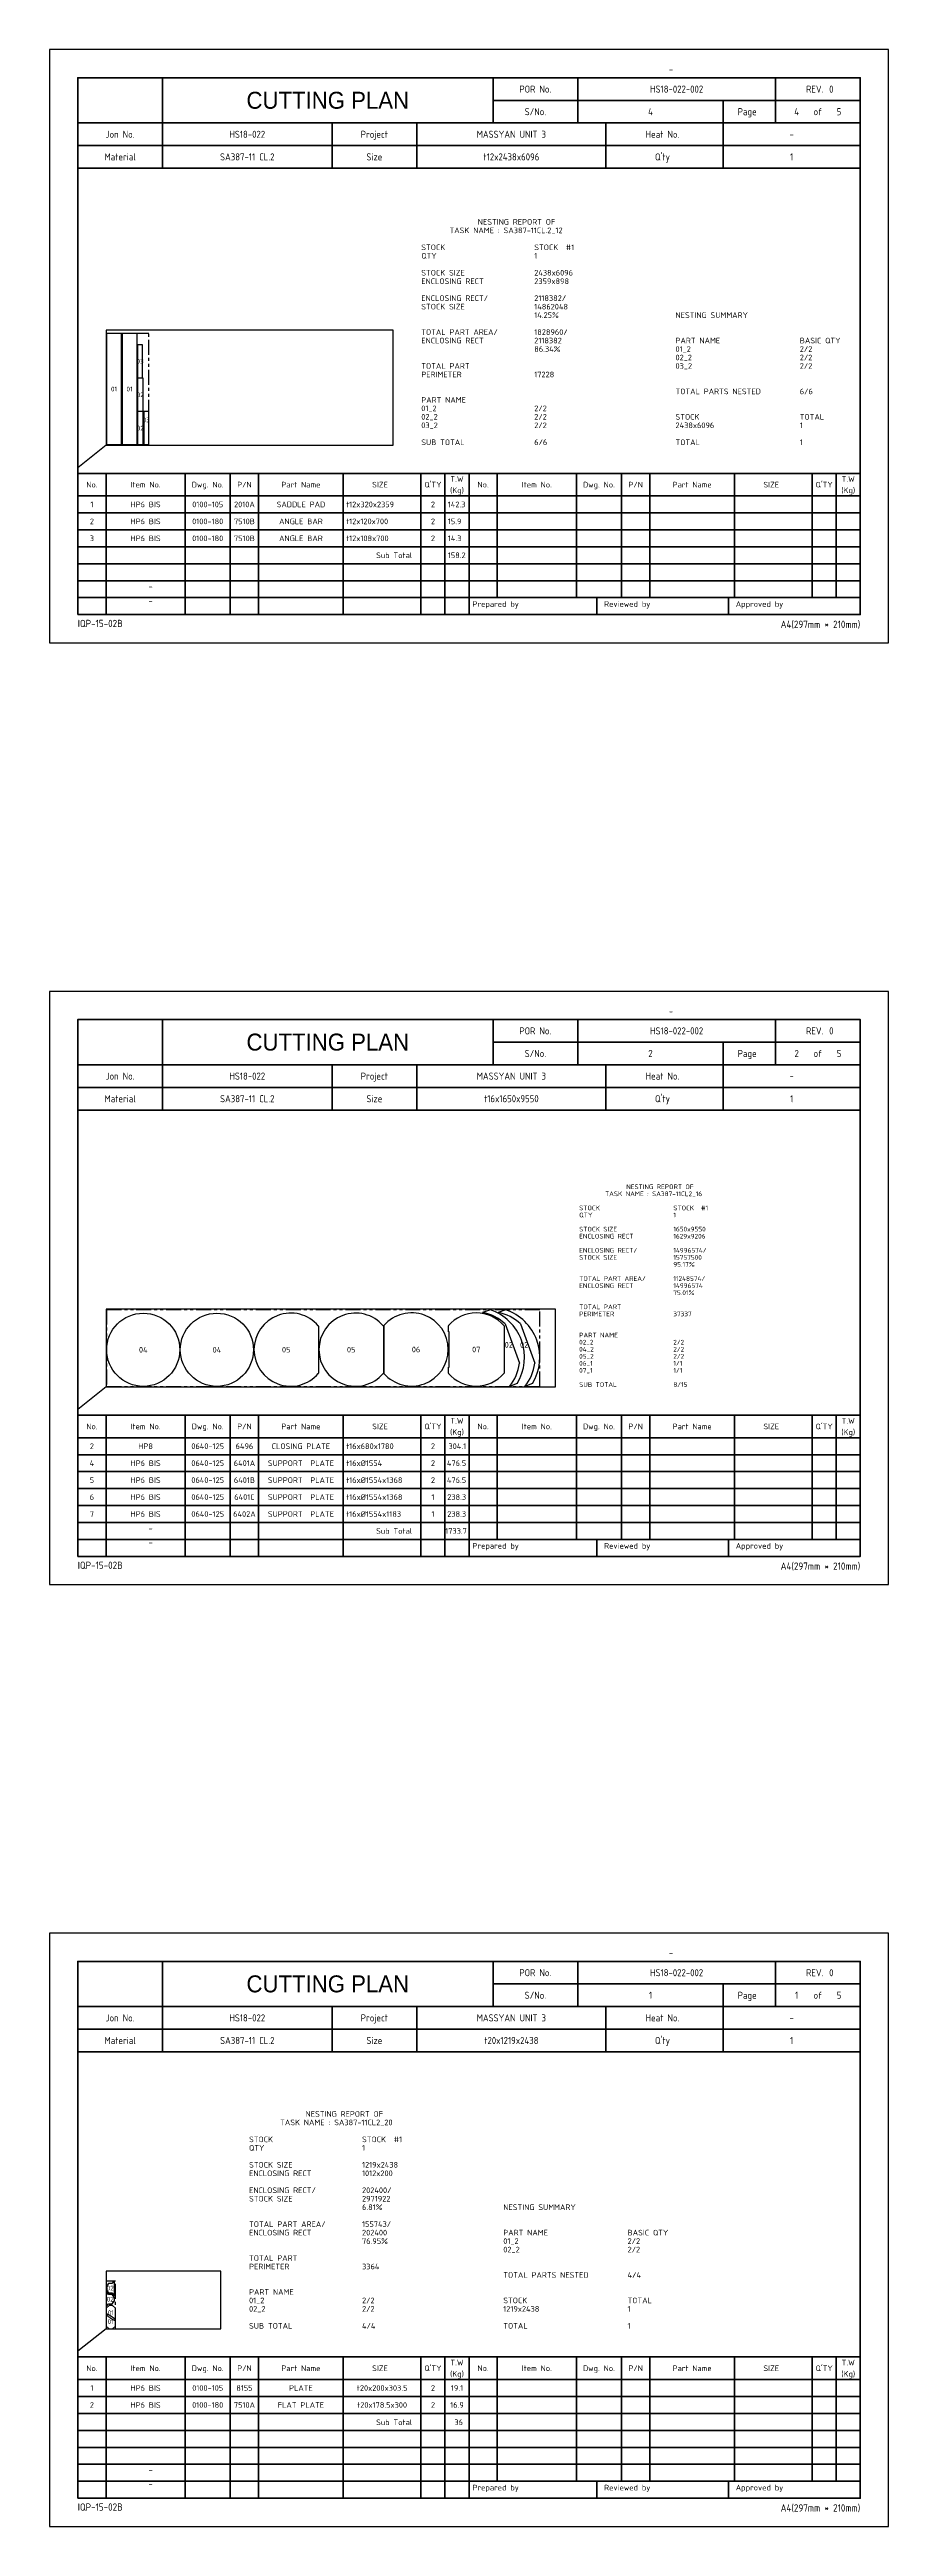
# Model space of a CAD drawing. Header units: millimetres. Extents: x -47360 to 661737, y -45870 to 354580.
# Drawn here: x 150000 to 167820, y 0 to 52600 of the extents above; entities that cross this region are included whole.
import ezdxf
from ezdxf.enums import TextEntityAlignment as Align

# ---------------------------------------------------------------- set-up
doc = ezdxf.new("R2010")
doc.units = ezdxf.units.MM
doc.header["$LTSCALE"] = 10
doc.linetypes.add('PHANTOM', pattern=[63.5, 31.75, -6.35, 6.35, -6.35, 6.35, -6.35])
for name, color, linetype in [('$ENCL_RECT_RESERVED_LAYER$', 4, 'PHANTOM'), ('01_2  012x2359x320', 7, 'Continuous'), ('01_2__020X303_5X200', 7, 'Continuous'), ('02_2  012x700x120', 7, 'Continuous'), ('02_2__016X1780X680', 7, 'Continuous'), ('02_2__020X300X178_5', 7, 'Continuous'), ('03_2  012x700x108', 7, 'Continuous'), ('04_2__016XØ1554', 7, 'Continuous'), ('05_2__016XØ1554', 7, 'Continuous'), ('06_1__016XØ1554', 7, 'Continuous'), ('07_1__016XØ1554', 7, 'Continuous'), ('PART-LABEL', 6, 'Continuous'), ('STOCK', 3, 'Continuous'), ('SUMMARY', 4, 'Continuous'), ('T', 2, 'Continuous')]:
    doc.layers.add(name, color=color, linetype=linetype)
doc.layers.add('PAGE', color=9, linetype='Continuous', plot=False)
doc.layers.add('TITLE', color=15, linetype='Continuous', lineweight=40)
doc.styles.get("Standard").update_dxf_attribs({"font": 'isocp2.shx', "bigfont": 'whgtxt.shx'})

# ---------------------------------------------------------------- blocks, each defined once
blk = doc.blocks.new('CP00')
at = {"layer": 'PAGE'}
blk.add_line((20, 70), (10, 62), dxfattribs=at)
blk.add_lwpolyline([(0, 0), (297, 0), (297, 210), (0, 210)], close=True, dxfattribs=at)
at = {"layer": 'TITLE'}
for p, q in [((40, 184), (40, 200)), ((157, 184), (157, 200)), ((10, 184), (287, 184)), ((10, 168), (287, 168)), ((10, 60), (287, 60)), ((148.5, 16), (287, 16))]:
    blk.add_line(p, q, dxfattribs=at)
at = {"layer": 'TITLE', "color": 8}
for p, q in [((187, 184), (187, 200)), ((257, 184), (257, 192)), ((10, 176), (287, 176)), ((40, 168), (40, 184)), ((130, 168), (130, 184)), ((238.5, 168), (238.5, 184)), ((20, 10), (20, 60)), ((48, 10), (48, 60)), ((64, 10), (64, 60)), ((74, 10), (74, 60)), ((104, 10), (104, 60)), ((131.5, 10), (131.5, 60)), ((140, 10), (140, 60)), ((158.5, 16), (158.5, 60)), ((186.5, 16), (186.5, 60)), ((202.5, 16), (202.5, 60)), ((212.5, 16), (212.5, 60)), ((242.5, 16), (242.5, 60)), ((270, 16), (270, 60)), ((278.5, 16), (278.5, 60)), ((10, 52), (287, 52)), ((10, 46), (287, 46)), ((10, 40), (287, 40)), ((10, 34), (287, 34)), ((10, 28), (287, 28)), ((10, 22), (287, 22)), ((10, 16), (148.5, 16)), ((193.8, 16), (193.8, 10)), ((240.4, 16), (240.4, 10))]:
    blk.add_line(p, q, dxfattribs=at)
at = {"layer": 'TITLE', "color": 9}
for p, q in [((257, 192), (257, 200)), ((157, 192), (287, 192)), ((238.5, 184), (238.5, 192)), ((100, 168), (100, 184)), ((197, 168), (197, 184)), ((148.5, 10), (148.5, 60))]:
    blk.add_line(p, q, dxfattribs=at)
at = {"layer": 'TITLE', "color": 15}
blk.add_lwpolyline([(10, 10), (287, 10), (287, 200), (10, 200)], close=True, dxfattribs=at)
at = {"layer": 'PAGE', "color": 2}
blk.add_attdef('ATT_NESTINGPLANNO', text='', height=2.5, dxfattribs=at).set_placement((220, 203), align=Align.MIDDLE_CENTER)
for tag, p in [('ATT_OWNERITEMNO', (35, 7.09)), ('ATT_PARTNAME', (35, 2.09))]:
    blk.add_attdef(tag, text='', height=2.5, dxfattribs=at).set_placement(p, align=Align.MIDDLE_LEFT)
at = {"layer": 'TITLE', "color": 2}
for s, height, p in [('POR No.', 2.5, (172, 196)), ('S/No.', 2.5, (172, 188)), ('Page', 2.5, (247, 188)), ('of', 2.5, (272, 188)), ('Jon No.', 2.5, (25, 180)), ('Project', 2.5, (115, 180)), ('Heat No.', 2.5, (217, 180)), ('-', 2.5, (262.75, 180)), ('Material', 2.5, (25, 172)), ('Size', 2.5, (115, 172)), ("Q'ty", 2.5, (217, 172)), ('No.', 2, (15, 56)), ('Item No.', 2, (34, 56)), ('Dwg. No.', 2, (56, 56)), ('P/N', 2, (69, 56)), ('Part Name', 2, (89, 56)), ('SIZE', 2, (117, 56)), ("Q'TY", 2, (135.75, 56)), ('(Kg)', 2, (144.25, 54)), ('T.W', 2, (144.25, 58)), ('No.', 2, (153.5, 56)), ('Item No.', 2, (172.5, 56)), ('Dwg. No.', 2, (194.5, 56)), ('P/N', 2, (207.5, 56)), ('Part Name', 2, (227.5, 56)), ('SIZE', 2, (255.5, 56)), ("Q'TY", 2, (274.25, 56)), ('(Kg)', 2, (282.75, 54)), ('T.W', 2, (282.75, 58))]:
    blk.add_text(s, height=height, dxfattribs=at).set_placement(p, align=Align.MIDDLE_CENTER)
blk.add_text('REV.', height=2.5, dxfattribs=at).set_placement((274, 196), align=Align.MIDDLE_RIGHT)
blk.add_text('0', height=2.5, dxfattribs=at).set_placement((276, 196), align=Align.MIDDLE_LEFT)
for s, height, p in [('Prepared by', 2, (149.73, 12.75)), ('Reviewed by', 2, (196.33, 12.75)), ('Approved by', 2, (242.93, 12.75)), ('IQP-15-02B', 2.594, (10, 5.57))]:
    blk.add_text(s, height=height, dxfattribs=at).set_placement(p)
blk.add_text('A4(297mm * 210mm)', height=2.5936, dxfattribs=at).set_placement((287, 5.26), align=Align.RIGHT)
at = {"layer": 'TITLE', "color": 3, "insert": (98.5, 192), "char_height": 6, "width": 59.896, "attachment_point": 5}
blk.add_mtext('{\\fHYHeadLine-Medium|b0|i0|c129|p18;CUTTING PLAN}', dxfattribs=at)
at = {"layer": 'TITLE', "color": 2}
for tag, height, p in [('ATT_PORNO', 2.5, (222, 196)), ('ATT_CUTTINGPLANNO', 2.5, (212.75, 188)), ('ATT_PAGENO', 2.5, (264.5, 188)), ('ATT_PAGESUBTOTAL', 2.5, (279.5, 188)), ('ATT_WONO', 2.5, (70, 180)), ('ATT_PROJECT', 2.5, (163.5, 180)), ('ATT_PORWEIGHT', 2, (278.5, 89)), ('ATT_NETWEIGHT', 2, (278.5, 83)), ('ATT_SCRAPWEIGHT', 2, (278.5, 71)), ('ATT_SAVEWEIGHT', 2, (278.5, 77)), ('ATT_CUTTING', 2, (278.5, 65))]:
    blk.add_attdef(tag, text='', height=height, dxfattribs=at).set_placement(p, align=Align.MIDDLE_CENTER)
at = {"layer": 'TITLE', "color": 3}
for tag, p in [('ATT_MATERIAL', (70, 172)), ('ATT_SIZE', (163.5, 172)), ('ATT_QTY', (262.75, 172))]:
    blk.add_attdef(tag, text='', height=2.5, dxfattribs=at).set_placement(p, align=Align.MIDDLE_CENTER)

msp = doc.modelspace()

# ---------------------------------------------------------------- linework, layer by layer
at = {"layer": '$ENCL_RECT_RESERVED_LAYER$'}
for points in [[(151210, 44210), (152108, 44210), (152108, 46569), (151210, 46569)], [(151210, 24210), (160416.17, 24210), (160416.17, 25839.33), (151210, 25839.33)], [(151200, 4200), (151400, 4200), (151400, 5212.11), (151200, 5212.11)]]:
    msp.add_lwpolyline(points, close=True, dxfattribs=at)
at = {"layer": '01_2  012x2359x320'}
for p, q in [((151530, 46569), (151210, 46569)), ((151210, 46569), (151210, 44210)), ((151530, 44210), (151530, 46569)), ((151860, 46569), (151540, 46569)), ((151540, 46569), (151540, 44210)), ((151860, 44210), (151860, 46569)), ((151210, 44210), (151530, 44210)), ((151540, 44210), (151860, 44210))]:
    msp.add_line(p, q, dxfattribs=at)
at = {"layer": '01_2__020X303_5X200'}
for p, q in [((151263.5, 4689.19), (151200, 4639.19)), ((151200, 4639.19), (151200, 4524.83)), ((151200, 4500.9), (151200, 4250)), ((151200, 4250), (151263.5, 4200)), ((151336.5, 4689.19), (151263.5, 4689.19)), ((151400, 4639.19), (151336.5, 4689.19)), ((151336.5, 4200), (151400, 4250)), ((151400, 4388.29), (151400, 4639.19)), ((151400, 4250), (151400, 4364.36)), ((151263.5, 4200), (151336.5, 4200))]:
    msp.add_line(p, q, dxfattribs=at)
for centre, start, end in [((150800, 3724.19), 47.902746, 63.453282), ((151800, 5165), 227.902746, 243.453282)]:
    msp.add_arc(centre, 895, start, end, dxfattribs=at)
at = {"layer": '02_2  012x700x120'}
for p, q in [((151990, 45620), (151870, 45620)), ((151870, 45620), (151870, 44920)), ((151990, 44920), (151990, 45620)), ((151870, 44920), (151990, 44920)), ((151990, 44910), (151870, 44910)), ((151870, 44910), (151870, 44210)), ((151990, 44210), (151990, 44910)), ((151870, 44210), (151990, 44210))]:
    msp.add_line(p, q, dxfattribs=at)
at = {"layer": '02_2__016X1780X680'}
for p, q in [((159363.33, 25838.82, 0), (159199.69, 25779.26, 0)), ((159690.3, 25838.82, 0), (159526.66, 25779.26, 0)), ((159676.05, 25537.84, 0), (159980.23, 24702.11, 0)), ((160003.02, 25537.84, 0), (160307.2, 24702.11, 0)), ((159934.14, 24270.52, 0), (159770.5, 24210.96, 0)), ((160261.12, 24270.52, 0), (160097.48, 24210.96, 0))]:
    msp.add_line(p, q, dxfattribs=at)
for centre, radius, start, end in [((159014.89, 24823.97, 0), 973, 47.195156, 79.051601), ((159014.89, 24823.97, 0), 1073, 328.949304, 71.050696), ((159341.87, 24823.97, 0), 973, 47.195156, 79.051601), ((159341.87, 24823.97, 0), 1073, 328.949304, 71.050696), ((159014.89, 24823.97, 0), 973, 320.948399, 352.804844), ((159341.87, 24823.97, 0), 973, 320.948399, 352.804844)]:
    msp.add_arc(centre, radius, start, end, dxfattribs=at)
at = {"layer": '02_2__020X300X178_5'}
for p, q in [((151250, 5162.11), (151200, 5098.61)), ((151200, 5098.61), (151200, 5025.61)), ((151200, 5025.61), (151250, 4962.11)), ((151213, 4975.91), (151200, 4975.91)), ((151200, 4975.91), (151200, 4675.91)), ((151253.5, 4925.91), (151213, 4975.91)), ((151325, 5162.11), (151250, 5162.11)), ((151250, 4962.11), (151325, 4962.11)), ((151328.5, 4925.91), (151253.5, 4925.91)), ((151365.5, 5212.11), (151325, 5162.11)), ((151325, 4962.11), (151365.5, 4912.11)), ((151378.5, 4862.41), (151328.5, 4925.91)), ((151328.5, 4725.91), (151378.5, 4789.41)), ((151365.5, 5212.11), (151378.5, 5212.11)), ((151365.5, 4912.11), (151378.5, 4912.11)), ((151378.5, 4912.11), (151378.5, 5212.11)), ((151378.5, 4789.41), (151378.5, 4862.41)), ((151213, 4675.91), (151200, 4675.91)), ((151213, 4675.91), (151253.5, 4725.91)), ((151253.5, 4725.91), (151328.5, 4725.91))]:
    msp.add_line(p, q, dxfattribs=at)
at = {"layer": '03_2  012x700x108'}
for p, q in [((151978, 46330), (151870, 46330)), ((151870, 46330), (151870, 45630)), ((151978, 45630), (151978, 46330)), ((151870, 45630), (151978, 45630)), ((152108, 44910), (152000, 44910)), ((152000, 44910), (152000, 44210)), ((152108, 44210), (152108, 44910)), ((152000, 44210), (152108, 44210))]:
    msp.add_line(p, q, dxfattribs=at)
at = {"layer": '04_2__016XØ1554'}
for centre in [(151991.13, 24988.61), (153555.13, 24988.61)]:
    msp.add_circle(centre, 777, dxfattribs=at)
at = {"layer": '05_2__016XØ1554'}
for p, q in [((155711.44, 25490.91), (155711.44, 24490.22)), ((157091.15, 25490.91), (157091.15, 24490.22))]:
    msp.add_line(p, q, dxfattribs=at)
for centre, radius, start, end in [((155120.12, 24990.56), 777, 40.718317, 319.281683), ((155701.44, 25490.91), 10, 0, 40.718317), ((156499.82, 24990.56), 777, 40.718317, 319.281683), ((157081.15, 25490.91), 10, 0, 40.718317), ((155701.44, 24490.22), 10, 319.281683, 0), ((157081.15, 24490.22), 10, 319.281683, 0)]:
    msp.add_arc(centre, radius, start, end, dxfattribs=at)
at = {"layer": '06_1__016XØ1554'}
msp.add_line((157101.15, 25493.98), (157101.15, 24494.78), dxfattribs=at)
for centre, radius, start, end in [((157113.15, 25493.98), 12, 139.226128, 180), ((157692.48, 24994.38), 777, 220.773872, 139.226128), ((157113.15, 24494.78), 12, 180, 220.773872)]:
    msp.add_arc(centre, radius, start, end, dxfattribs=at)
at = {"layer": '07_1__016XØ1554'}
for p, q in [((158472.53, 25367.45), (158472.53, 25494.05)), ((158486.95, 25367.45), (158472.53, 25367.45)), ((158486.95, 24621.45), (158486.95, 25367.45)), ((159655.19, 25494.05), (159655.19, 24494.85)), ((158472.53, 24494.85), (158472.53, 24621.45)), ((158472.53, 24621.45), (158486.95, 24621.45))]:
    msp.add_line(p, q, dxfattribs=at)
for centre, radius, start, end in [((158484.53, 25494.05), 12, 139.226128, 180), ((159063.86, 24994.45), 777, 40.773872, 139.226128), ((159643.19, 25494.05), 12, 0, 40.773872), ((158484.53, 24494.85), 12, 180, 220.773872), ((159063.86, 24994.45), 777, 220.773872, 319.226128), ((159643.19, 24494.85), 12, 319.226128, 0)]:
    msp.add_arc(centre, radius, start, end, dxfattribs=at)
at = {"layer": 'STOCK'}
for points in [[(151200, 44200), (157296, 44200), (157296, 46638), (151200, 46638)], [(151200, 24200), (160750, 24200), (160750, 25850), (151200, 25850)], [(151200, 4200), (153638, 4200), (153638, 5419), (151200, 5419)]]:
    msp.add_lwpolyline(points, close=True, dxfattribs=at)

# ---------------------------------------------------------------- block references
ref = msp.add_blockref('CP00', (150000, 40000), dxfattribs=dict(xscale=60, yscale=60, zscale=60))
ref.add_attrib('ATT_WONO', 'HS18-022', dxfattribs={"layer": 'TITLE', "color": 2, "height": 150}).set_placement((154200, 50800), align=Align.MIDDLE_CENTER)
ref.add_attrib('ATT_PROJECT', 'MASSYAN UNIT 3', dxfattribs={"layer": 'TITLE', "color": 2, "height": 150}).set_placement((159810, 50800), align=Align.MIDDLE_CENTER)
ref.add_attrib('ATT_PORNO', 'HS18-022-002', dxfattribs={"layer": 'TITLE', "color": 2, "height": 150}).set_placement((163320, 51760), align=Align.MIDDLE_CENTER)
ref.add_attrib('ATT_OWNERITEMNO', '-', dxfattribs={"layer": 'PAGE', "color": 2, "height": 150}).set_placement((152100, 41200), align=Align.MIDDLE_LEFT)
ref.add_attrib('ATT_PARTNAME', '-', dxfattribs={"layer": 'PAGE', "color": 2, "height": 150}).set_placement((152100, 40900), align=Align.MIDDLE_LEFT)
ref.add_attrib('ATT_MATERIAL', 'SA387-11 CL.2', dxfattribs={"layer": 'TITLE', "color": 3, "height": 150}).set_placement((154200, 50320), align=Align.MIDDLE_CENTER)
ref.add_attrib('ATT_SIZE', 't12x2438x6096', dxfattribs={"layer": 'TITLE', "color": 3, "height": 150}).set_placement((159810, 50320), align=Align.MIDDLE_CENTER)
ref.add_attrib('ATT_QTY', '1', dxfattribs={"layer": 'TITLE', "color": 3, "height": 150}).set_placement((165765, 50320), align=Align.MIDDLE_CENTER)
ref.add_attrib('ATT_NESTINGPLANNO', '-', dxfattribs={"layer": 'PAGE', "color": 2, "height": 150}).set_placement((163200, 52180), align=Align.MIDDLE_CENTER)
ref.add_attrib('ATT_CUTTINGPLANNO', '4', dxfattribs={"layer": 'TITLE', "color": 2, "height": 150}).set_placement((162765, 51280), align=Align.MIDDLE_CENTER)
ref.add_attrib('ATT_PAGENO', '4', dxfattribs={"layer": 'TITLE', "color": 2, "height": 150}).set_placement((165870, 51280), align=Align.MIDDLE_CENTER)
ref.add_attrib('ATT_PAGESUBTOTAL', '5', dxfattribs={"layer": 'TITLE', "color": 2, "height": 150}).set_placement((166770, 51280), align=Align.MIDDLE_CENTER)
ref = msp.add_blockref('CP00', (150000, 20000), dxfattribs=dict(xscale=60, yscale=60, zscale=60))
ref.add_attrib('ATT_WONO', 'HS18-022', dxfattribs={"layer": 'TITLE', "color": 2, "height": 150}).set_placement((154200, 30800), align=Align.MIDDLE_CENTER)
ref.add_attrib('ATT_PROJECT', 'MASSYAN UNIT 3', dxfattribs={"layer": 'TITLE', "color": 2, "height": 150}).set_placement((159810, 30800), align=Align.MIDDLE_CENTER)
ref.add_attrib('ATT_PORNO', 'HS18-022-002', dxfattribs={"layer": 'TITLE', "color": 2, "height": 150}).set_placement((163320, 31760), align=Align.MIDDLE_CENTER)
ref.add_attrib('ATT_OWNERITEMNO', '-', dxfattribs={"layer": 'PAGE', "color": 2, "height": 150}).set_placement((152100, 21200), align=Align.MIDDLE_LEFT)
ref.add_attrib('ATT_PARTNAME', '-', dxfattribs={"layer": 'PAGE', "color": 2, "height": 150}).set_placement((152100, 20900), align=Align.MIDDLE_LEFT)
ref.add_attrib('ATT_MATERIAL', 'SA387-11 CL.2', dxfattribs={"layer": 'TITLE', "color": 3, "height": 150}).set_placement((154200, 30320), align=Align.MIDDLE_CENTER)
ref.add_attrib('ATT_SIZE', 't16x1650x9550', dxfattribs={"layer": 'TITLE', "color": 3, "height": 150}).set_placement((159810, 30320), align=Align.MIDDLE_CENTER)
ref.add_attrib('ATT_QTY', '1', dxfattribs={"layer": 'TITLE', "color": 3, "height": 150}).set_placement((165765, 30320), align=Align.MIDDLE_CENTER)
ref.add_attrib('ATT_NESTINGPLANNO', '-', dxfattribs={"layer": 'PAGE', "color": 2, "height": 150}).set_placement((163200, 32180), align=Align.MIDDLE_CENTER)
ref.add_attrib('ATT_CUTTINGPLANNO', '2', dxfattribs={"layer": 'TITLE', "color": 2, "height": 150}).set_placement((162765, 31280), align=Align.MIDDLE_CENTER)
ref.add_attrib('ATT_PAGENO', '2', dxfattribs={"layer": 'TITLE', "color": 2, "height": 150}).set_placement((165870, 31280), align=Align.MIDDLE_CENTER)
ref.add_attrib('ATT_PAGESUBTOTAL', '5', dxfattribs={"layer": 'TITLE', "color": 2, "height": 150}).set_placement((166770, 31280), align=Align.MIDDLE_CENTER)
ref = msp.add_blockref('CP00', (150000, 0), dxfattribs=dict(xscale=60, yscale=60, zscale=60))
ref.add_attrib('ATT_WONO', 'HS18-022', dxfattribs={"layer": 'TITLE', "color": 2, "height": 150}).set_placement((154200, 10800), align=Align.MIDDLE_CENTER)
ref.add_attrib('ATT_PROJECT', 'MASSYAN UNIT 3', dxfattribs={"layer": 'TITLE', "color": 2, "height": 150}).set_placement((159810, 10800), align=Align.MIDDLE_CENTER)
ref.add_attrib('ATT_PORNO', 'HS18-022-002', dxfattribs={"layer": 'TITLE', "color": 2, "height": 150}).set_placement((163320, 11760), align=Align.MIDDLE_CENTER)
ref.add_attrib('ATT_OWNERITEMNO', '-', dxfattribs={"layer": 'PAGE', "color": 2, "height": 150}).set_placement((152100, 1200), align=Align.MIDDLE_LEFT)
ref.add_attrib('ATT_PARTNAME', '-', dxfattribs={"layer": 'PAGE', "color": 2, "height": 150}).set_placement((152100, 900), align=Align.MIDDLE_LEFT)
ref.add_attrib('ATT_MATERIAL', 'SA387-11 CL.2', dxfattribs={"layer": 'TITLE', "color": 3, "height": 150}).set_placement((154200, 10320), align=Align.MIDDLE_CENTER)
ref.add_attrib('ATT_SIZE', 't20x1219x2438', dxfattribs={"layer": 'TITLE', "color": 3, "height": 150}).set_placement((159810, 10320), align=Align.MIDDLE_CENTER)
ref.add_attrib('ATT_QTY', '1', dxfattribs={"layer": 'TITLE', "color": 3, "height": 150}).set_placement((165765, 10320), align=Align.MIDDLE_CENTER)
ref.add_attrib('ATT_NESTINGPLANNO', '-', dxfattribs={"layer": 'PAGE', "color": 2, "height": 150}).set_placement((163200, 12180), align=Align.MIDDLE_CENTER)
ref.add_attrib('ATT_CUTTINGPLANNO', '1', dxfattribs={"layer": 'TITLE', "color": 2, "height": 150}).set_placement((162765, 11280), align=Align.MIDDLE_CENTER)
ref.add_attrib('ATT_PAGENO', '1', dxfattribs={"layer": 'TITLE', "color": 2, "height": 150}).set_placement((165870, 11280), align=Align.MIDDLE_CENTER)
ref.add_attrib('ATT_PAGESUBTOTAL', '5', dxfattribs={"layer": 'TITLE', "color": 2, "height": 150}).set_placement((166770, 11280), align=Align.MIDDLE_CENTER)

# ---------------------------------------------------------------- texts
at = {"layer": 'PART-LABEL'}
for s, height, p in [('03', 100, (151924, 45980)), ('01', 100, (151370, 45389.5)), ('01', 100, (151700, 45389.5)), ('02', 100, (151930, 45270)), ('03', 100, (152054, 44734.68)), ('02', 100, (151930, 44560)), ('04', 120, (151991.13, 24988.61)), ('04', 120, (153555.13, 24988.61)), ('05', 120, (155027.28, 24990.56)), ('05', 120, (156406.99, 24990.56)), ('06', 120, (157785.32, 24994.38)), ('07', 120, (159063.86, 24994.45)), ('02', 120, (159754.14, 25093.04)), ('02', 120, (160081.11, 25093.04)), ('02', 100, (151289.25, 5062.11)), ('02', 100, (151289.25, 4825.91)), ('01', 100, (151300, 4538.74)), ('01', 100, (151300, 4350.45))]:
    msp.add_text(s, height=height, dxfattribs=at).set_placement(p, align=Align.MIDDLE_CENTER)
at = {"layer": 'SUMMARY'}
for s, height, p in [('NESTING REPORT OF', 120, (159096, 48880)), ('STOCK ', 120, (157896, 48340)), ('TASK NAME : SA387-11CL.2_12', 120, (158496, 48700)), ('STOCK  #1', 120, (160296, 48340)), ('STOCK SIZE', 120, (157896, 47800)), ('QTY', 120, (157896, 48160)), ('1', 120, (160296, 48160)), ('2438x6096', 120, (160296, 47800)), ('ENCLOSING RECT', 120, (157896, 47620)), ('ENCLOSING RECT/', 120, (157896, 47260)), ('2359x898', 120, (160296, 47620)), ('2118382/', 120, (160296, 47260)), ('STOCK SIZE', 120, (157896, 47080)), ('14862048', 120, (160296, 47080)), ('14.25%', 120, (160296, 46900)), ('NESTING SUMMARY', 120, (163296, 46900)), ('TOTAL PART AREA/', 120, (157896, 46540)), ('ENCLOSING RECT', 120, (157896, 46360)), ('1828960/', 120, (160296, 46540)), ('2118382', 120, (160296, 46360)), ('86.34%', 120, (160296, 46180)), ('01_2', 120, (163296, 46180)), ('PART NAME', 120, (163296, 46360)), ('2/2', 120, (165936, 46180)), ('BASIC QTY', 120, (165936, 46360)), ('TOTAL PART', 120, (157896, 45820)), ('02_2', 120, (163296, 46000)), ('03_2', 120, (163296, 45820)), ('2/2', 120, (165936, 46000)), ('2/2', 120, (165936, 45820)), ('PERIMETER', 120, (157896, 45640)), ('17228', 120, (160296, 45640)), ('TOTAL PARTS NESTED', 120, (163296, 45280)), ('6/6', 120, (165936, 45280)), ('01_2', 120, (157896, 44920)), ('02_2', 120, (157896, 44740)), ('PART NAME', 120, (157896, 45100)), ('2/2', 120, (160296, 44920)), ('2/2', 120, (160296, 44740)), ('STOCK', 120, (163296, 44740)), ('TOTAL', 120, (165936, 44740)), ('03_2', 120, (157896, 44560)), ('SUB TOTAL', 120, (157896, 44200)), ('2/2', 120, (160296, 44560)), ('6/6', 120, (160296, 44200)), ('2438x6096', 120, (163296, 44560)), ('TOTAL', 120, (163296, 44200)), ('1', 120, (165936, 44560)), ('1', 120, (165936, 44200)), ('NESTING REPORT OF', 100, (162250, 28400)), ('STOCK ', 100, (161250, 27950)), ('QTY', 100, (161250, 27800)), ('TASK NAME : SA387-11CL2_16', 100, (161800, 28250)), ('1', 100, (163250, 27800)), ('STOCK  #1', 100, (163250, 27950)), ('STOCK SIZE', 100, (161250, 27500)), ('ENCLOSING RECT', 100, (161250, 27350)), ('1650x9550', 100, (163250, 27500)), ('1629x9206', 100, (163250, 27350)), ('STOCK SIZE', 100, (161250, 26900)), ('ENCLOSING RECT/', 100, (161250, 27050)), ('14996574/', 100, (163250, 27050)), ('15757500', 100, (163250, 26900)), ('95.17%', 100, (163250, 26750)), ('TOTAL PART AREA/', 100, (161250, 26450)), ('ENCLOSING RECT', 100, (161250, 26300)), ('11248574/', 100, (163250, 26450)), ('14996574', 100, (163250, 26300)), ('TOTAL PART', 100, (161250, 25850)), ('PERIMETER', 100, (161250, 25700)), ('75.01%', 100, (163250, 26150)), ('37337', 100, (163250, 25700)), ('PART NAME', 100, (161250, 25250)), ('02_2', 100, (161250, 25100)), ('04_2', 100, (161250, 24950)), ('05_2', 100, (161250, 24800)), ('06_1', 100, (161250, 24650)), ('1/1', 100, (163250, 24650)), ('2/2', 100, (163250, 25100)), ('2/2', 100, (163250, 24950)), ('2/2', 100, (163250, 24800)), ('07_1', 100, (161250, 24500)), ('SUB TOTAL', 100, (161250, 24200)), ('1/1', 100, (163250, 24500)), ('8/15', 100, (163250, 24200)), ('TASK NAME : SA387-11CL2_20', 120, (154898, 8520)), ('NESTING REPORT OF', 120, (155438, 8700)), ('STOCK ', 120, (154238, 8160)), ('QTY', 120, (154238, 7980)), ('1', 120, (156638, 7980)), ('STOCK  #1', 120, (156638, 8160)), ('STOCK SIZE', 120, (154238, 7620)), ('ENCLOSING RECT', 120, (154238, 7440)), ('1219x2438', 120, (156638, 7620)), ('1012x200', 120, (156638, 7440)), ('STOCK SIZE', 120, (154238, 6900)), ('ENCLOSING RECT/', 120, (154238, 7080)), ('202400/', 120, (156638, 7080)), ('2971922', 120, (156638, 6900)), ('6.81%', 120, (156638, 6720)), ('NESTING SUMMARY', 120, (159638, 6720)), ('TOTAL PART AREA/', 120, (154238, 6360)), ('155743/', 120, (156638, 6360)), ('ENCLOSING RECT', 120, (154238, 6180)), ('202400', 120, (156638, 6180)), ('76.95%', 120, (156638, 6000)), ('01_2', 120, (159638, 6000)), ('02_2', 120, (159638, 5820)), ('PART NAME', 120, (159638, 6180)), ('2/2', 120, (162278, 6000)), ('2/2', 120, (162278, 5820)), ('BASIC QTY', 120, (162278, 6180)), ('TOTAL PART', 120, (154238, 5640)), ('PERIMETER', 120, (154238, 5460)), ('3364', 120, (156638, 5460)), ('TOTAL PARTS NESTED', 120, (159638, 5280)), ('4/4', 120, (162278, 5280)), ('01_2', 120, (154238, 4740)), ('PART NAME', 120, (154238, 4920)), ('2/2', 120, (156638, 4740)), ('STOCK', 120, (159638, 4740)), ('TOTAL', 120, (162278, 4740)), ('02_2', 120, (154238, 4560)), ('SUB TOTAL', 120, (154238, 4200)), ('2/2', 120, (156638, 4560)), ('4/4', 120, (156638, 4200)), ('1219x2438', 120, (159638, 4560)), ('TOTAL', 120, (159638, 4200)), ('1', 120, (162278, 4560)), ('1', 120, (162278, 4200))]:
    msp.add_text(s, height=height, dxfattribs=at).set_placement(p)
at = {"layer": 'T'}
for s, p in [('2', (150900, 42520)), ('1', (150900, 42880)), ('HP6 BIS', (152040, 42880)), ('HP6 BIS', (152040, 42520)), ('0100-180', (153360, 42520)), ('0100-105', (153360, 42880)), ('7510B', (154140, 42520)), ('2010A', (154140, 42880)), ('SADDLE PAD', (155340, 42880)), ('ANGLE BAR', (155340, 42520)), ('2', (158145, 42880)), ('2', (158145, 42520)), ('3', (150900, 42160)), ('HP6 BIS', (152040, 42160)), ('0100-180', (153360, 42160)), ('7510B', (154140, 42160)), ('ANGLE BAR', (155340, 42160)), ('2', (158145, 42160)), ('Sub Total', (157320, 41800)), ('4', (150900, 22520)), ('2', (150900, 22880)), ('HP6 BIS', (152040, 22520)), ('HP8', (152040, 22880)), ('0640-125', (153360, 22880)), ('0640-125', (153360, 22520)), ('6401A', (154140, 22520)), ('6496', (154140, 22880)), ('SUPPORT  PLATE', (155340, 22520)), ('CLOSING PLATE', (155340, 22880)), ('2', (158145, 22880)), ('2', (158145, 22520)), ('5', (150900, 22160)), ('HP6 BIS', (152040, 22160)), ('0640-125', (153360, 22160)), ('6401B', (154140, 22160)), ('SUPPORT  PLATE', (155340, 22160)), ('2', (158145, 22160)), ('6', (150900, 21800)), ('HP6 BIS', (152040, 21800)), ('0640-125', (153360, 21800)), ('6401C', (154140, 21800)), ('SUPPORT  PLATE', (155340, 21800)), ('1', (158145, 21800)), ('7', (150900, 21440)), ('HP6 BIS', (152040, 21440)), ('0640-125', (153360, 21440)), ('6402A', (154140, 21440)), ('SUPPORT  PLATE', (155340, 21440)), ('Sub Total', (157320, 21080)), ('1', (158145, 21440)), ('2', (150900, 2520)), ('1', (150900, 2880)), ('HP6 BIS', (152040, 2880)), ('HP6 BIS', (152040, 2520)), ('0100-180', (153360, 2520)), ('0100-105', (153360, 2880)), ('7510A', (154140, 2520)), ('8155', (154140, 2880)), ('FLAT PLATE', (155340, 2520)), ('PLATE', (155340, 2880)), ('t20x200x303.5', (157065, 2880)), ('t20x178.5x300', (157065, 2520)), ('2', (158145, 2880)), ('2', (158145, 2520)), ('16.9', (158655, 2520)), ('19.1', (158655, 2880)), ('Sub Total', (157320, 2152.43))]:
    msp.add_text(s, height=120, dxfattribs=at).set_placement(p, align=Align.CENTER)
for s, p in [('t12x320x2359', (156300, 42880)), ('t12x120x700', (156300, 42520)), ('142.3', (158460, 42880)), ('15.9', (158460, 42520)), ('t12x108x700', (156300, 42160)), ('14.3', (158460, 42160)), ('158.2', (158460, 41800)), ('t16x680x1780', (156301, 22880)), ('t16x%%C1554', (156301, 22520)), ('t16x%%C1554x1368', (156301, 22160)), ('t16x%%C1554x1368', (156301, 21800)), ('t16x%%C1554x1183', (156301, 21440))]:
    msp.add_text(s, height=120, dxfattribs=at).set_placement(p)
for s, p in [('476.5', (158849, 22520)), ('304.1', (158849, 22880)), ('476.5', (158849, 22160)), ('238.3', (158849, 21800)), ('1733.7 ', (158946.56, 21080)), ('238.3', (158849, 21440)), ('36', (158782.38, 2152.43))]:
    msp.add_text(s, height=120, dxfattribs=at).set_placement(p, align=Align.RIGHT)

doc.saveas('drawing.dxf')
